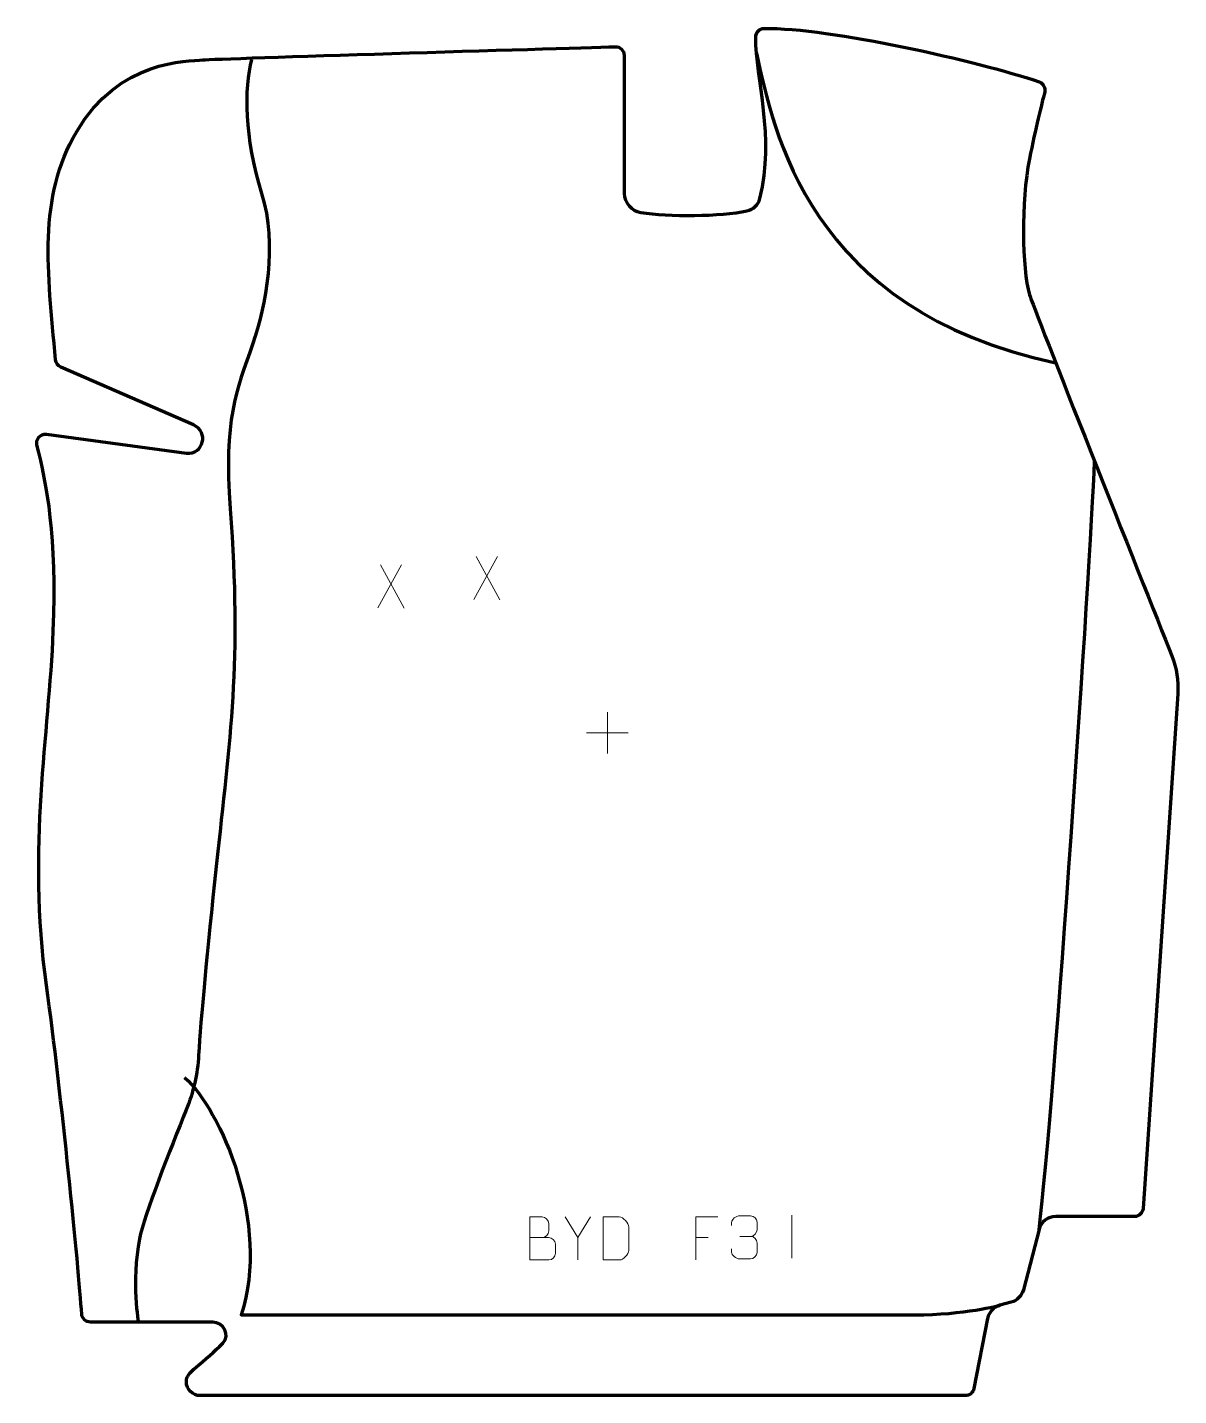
# Model space of a CAD drawing. Header units: millimetres. Extents: x -336 to 331, y -396 to 397.
import ezdxf

# ---------------------------------------------------------------- set-up
doc = ezdxf.new("R2010")
doc.units = ezdxf.units.MM
doc.header["$MEASUREMENT"] = 0
for name, color, linetype in [('layer 1', 7, 'Continuous'), ('layer 2', 7, 'Continuous'), ('layer 3', 7, 'Continuous')]:
    doc.layers.add(name, color=color, linetype=linetype)

msp = doc.modelspace()

# ---------------------------------------------------------------- linework, layer by layer
at = {"layer": 'layer 1', "color": 250, "lineweight": 9}
for points in [[(-63.701, 90.0251), (-63.701, 90.0251), (-77.4416, 65.1293), (-77.4416, 65.1293)], [(-75.987, 90.0251), (-75.987, 90.0251), (-62.2464, 65.0716), (-62.2464, 65.0716)], [(-119.1628, 85.2024), (-119.1628, 85.2024), (-132.9034, 60.3066), (-132.9034, 60.3066)], [(-131.4488, 85.2024), (-131.4488, 85.2024), (-117.7082, 60.2489), (-117.7082, 60.2489)], [(0.0001, 0.0073), (0.0001, 0.0073), (0.0001, -23.9706), (0.0001, -23.9706)], [(-11.9888, -11.9817), (-11.9888, -11.9817), (11.9891, -11.9817), (11.9891, -11.9817)], [(-17.1164, -304.3386), (-17.1164, -304.3386), (-24.4373, -292.4399), (-24.4373, -292.4399)], [(106.8356, -291.368), (106.8356, -291.368), (106.8356, -316.3421), (106.8356, -316.3421)], [(51.1834, -304.3122), (51.1834, -304.3122), (58.3515, -304.3122), (58.3515, -304.3122)], [(76.6966, -303.7649), (76.6966, -303.7649), (82.893, -303.7649), (82.893, -303.7649)]]:
    msp.add_open_spline(points, degree=3, dxfattribs=at)
for points, knots in [([(-44.8886, -304.4214), (-41.25, -304.421), (-37.6629, -304.421), (-34.0235, -304.4214), (-34.0235, -304.4214), (-32.0481, -304.4387), (-30.1245, -306.1748), (-30.1245, -308.2244), (-30.1245, -308.2244), (-30.1249, -309.353), (-30.1249, -312.4024), (-30.1245, -313.5313), (-30.1245, -313.5313), (-30.1069, -315.3892), (-31.649, -317.4031), (-33.9705, -317.3862), (-33.9705, -317.3862), (-37.6103, -317.3858), (-41.2497, -317.3858), (-44.8886, -317.3862), (-44.8886, -317.3862), (-44.8886, -309.0679), (-44.8886, -300.7501), (-44.8886, -292.4326), (-44.8886, -292.4326), (-42.5149, -292.4326), (-40.1408, -292.4326), (-37.7666, -292.4326), (-37.7666, -292.4326), (-36.0858, -292.415), (-33.989, -294.3255), (-33.9713, -296.2879), (-33.9713, -296.2879), (-33.9717, -298.354), (-33.9717, -298.5), (-33.9713, -300.5665), (-33.9713, -300.5665), (-33.954, -302.6326), (-35.8085, -304.4387), (-37.8185, -304.4214)], [0, 0, 0, 0, 0.09090909, 0.09090909, 0.09090909, 0.09090909, 0.18181818, 0.18181818, 0.18181818, 0.18181818, 0.27272727, 0.27272727, 0.27272727, 0.27272727, 0.36363636, 0.36363636, 0.36363636, 0.36363636, 0.45454545, 0.45454545, 0.45454545, 0.45454545, 0.54545455, 0.54545455, 0.54545455, 0.54545455, 0.63636364, 0.63636364, 0.63636364, 0.63636364, 0.72727273, 0.72727273, 0.72727273, 0.72727273, 0.81818182, 0.81818182, 0.81818182, 0.81818182, 1, 1, 1, 1]), ([(-9.794, -292.4399), (-9.794, -292.4399), (-17.1164, -304.3386), (-17.1164, -304.3386), (-17.1164, -304.3386), (-17.1164, -304.3386), (-17.1157, -317.3935), (-17.1157, -317.3935)], [0, 0, 0, 0, 0.33333333, 0.33333333, 0.33333333, 0.33333333, 1, 1, 1, 1]), ([(-2.3666, -317.3634), (-0.0348, -317.363), (4.9154, -317.387), (7.2469, -317.3873), (7.2469, -317.3873), (9.1719, -317.4927), (12.4905, -313.9511), (12.4793, -311.9338), (12.4793, -311.9338), (12.4789, -306.1637), (12.4789, -303.994), (12.4793, -298.2247), (12.4793, -298.2247), (12.475, -296.0866), (9.1005, -292.4265), (6.9481, -292.44), (6.9481, -292.44), (4.6224, -292.44), (-0.1019, -292.44), (-2.428, -292.44), (-2.428, -292.44), (-2.4276, -298.1869), (-2.3663, -311.6161), (-2.3666, -317.3634)], [0, 0, 0, 0, 0.14285714, 0.14285714, 0.14285714, 0.14285714, 0.28571429, 0.28571429, 0.28571429, 0.28571429, 0.42857143, 0.42857143, 0.42857143, 0.42857143, 0.57142857, 0.57142857, 0.57142857, 0.57142857, 0.71428571, 0.71428571, 0.71428571, 0.71428571, 1, 1, 1, 1]), ([(64.0574, -292.4325), (64.0574, -292.4325), (51.1834, -292.4325), (51.1834, -292.4325), (51.1834, -292.4325), (51.1834, -292.4325), (51.1834, -317.3861), (51.1834, -317.3861)], [0, 0, 0, 0, 0.33333333, 0.33333333, 0.33333333, 0.33333333, 1, 1, 1, 1]), ([(71.9869, -297.5197), (71.9869, -297.5197), (71.9869, -295.6625), (71.9869, -295.6625), (71.9869, -295.6625), (71.9726, -293.9206), (74.6371, -291.8025), (76.6962, -291.8252), (76.6962, -291.8252), (78.7603, -291.8252), (80.8243, -291.8252), (82.888, -291.8252), (82.888, -291.8252), (85.0825, -291.8164), (86.6808, -293.6632), (86.7252, -295.5753), (86.7252, -295.5753), (86.7248, -297.0104), (86.7248, -298.4455), (86.7252, -299.881), (86.7252, -299.881), (86.6766, -301.5345), (85.074, -303.7645), (82.8757, -303.7545), (82.8757, -303.7545), (85.0794, -303.7657), (86.6874, -305.5689), (86.7414, -307.6284), (86.7414, -307.6284), (86.741, -309.4131), (86.741, -311.1978), (86.7414, -312.9829), (86.7414, -312.9829), (86.7515, -315.0443), (84.6966, -316.8074), (82.8757, -316.7993), (82.8757, -316.7993), (80.8104, -316.799), (78.7452, -316.799), (76.6796, -316.7993), (76.6796, -316.7993), (74.511, -316.7878), (71.98, -314.3876), (71.9614, -312.9258), (71.9614, -312.9258), (71.9614, -312.9258), (71.9614, -311.0172), (71.9614, -311.0172)], [0, 0, 0, 0, 0.07692308, 0.07692308, 0.07692308, 0.07692308, 0.15384615, 0.15384615, 0.15384615, 0.15384615, 0.23076923, 0.23076923, 0.23076923, 0.23076923, 0.30769231, 0.30769231, 0.30769231, 0.30769231, 0.38461538, 0.38461538, 0.38461538, 0.38461538, 0.46153846, 0.46153846, 0.46153846, 0.46153846, 0.53846154, 0.53846154, 0.53846154, 0.53846154, 0.61538462, 0.61538462, 0.61538462, 0.61538462, 0.69230769, 0.69230769, 0.69230769, 0.69230769, 0.76923077, 0.76923077, 0.76923077, 0.76923077, 0.84615385, 0.84615385, 0.84615385, 0.84615385, 1, 1, 1, 1])]:
    msp.add_open_spline(points, degree=3, knots=knots, dxfattribs=at)
at = {"layer": 'layer 2', "color": 12, "lineweight": 200}
msp.add_open_spline([(9.7193, 380.4083), (9.718, 383.2309), (7.3903, 385.4943), (4.5734, 385.4104), (4.5734, 385.4104), (-29.9079, 384.3834), (-226.3353, 378.5104), (-234.3303, 377.7823), (-234.3303, 377.7823), (-243.0957, 376.9843), (-282.9388, 378.1816), (-307.4462, 336.2776), (-307.4462, 336.2776), (-329.9673, 297.7701), (-324.4, 255.6883), (-319.6658, 203.9768), (-319.6658, 203.9768), (-319.4992, 202.1554), (-318.3563, 200.5679), (-316.6813, 199.838), (-316.6813, 199.838), (-316.6813, 199.838), (-239.707, 166.3019), (-239.707, 166.3019), (-239.707, 166.3019), (-230.582, 162.5557), (-234.0794, 148.8644), (-243.88, 149.9668), (-243.88, 149.9668), (-243.88, 149.9668), (-324.9263, 160.9163), (-324.9263, 160.9163), (-324.9263, 160.9163), (-328.4447, 161.3919), (-331.3198, 158.1499), (-330.4367, 154.7064), (-330.4367, 154.7064), (-324.6086, 131.9812), (-318.8343, 101.4839), (-320.9887, 47.004), (-320.9887, 47.004), (-323.3795, -13.4458), (-336.0167, -78.0433), (-324.9652, -158.126), (-324.9652, -158.126), (-316.2569, -221.2309), (-306.3333, -322.0562), (-304.5207, -348.7308), (-304.5207, -348.7308), (-304.3418, -351.3597), (-302.1631, -353.4016), (-299.5321, -353.4016), (-299.5321, -353.4016), (-299.5321, -353.4016), (-228.6315, -353.4016), (-228.6315, -353.4016), (-228.6315, -353.4016), (-222.3708, -353.4016), (-218.3664, -361.0642), (-222.7355, -365.5562), (-222.7355, -365.5562), (-228.1217, -371.0944), (-232.0728, -374.1347), (-239.5419, -380.6487), (-239.5419, -380.6487), (-241.8208, -382.6359), (-243.8987, -384.8277), (-243.8987, -387.8549), (-243.8987, -387.8549), (-243.8987, -392.3496), (-240.2605, -395.9928), (-235.7728, -395.9928), (-235.7728, -395.9928), (-235.7728, -395.9928), (207.403, -395.9928), (207.403, -395.9928), (207.403, -395.9928), (209.792, -395.9928), (211.8469, -394.3008), (212.3091, -391.9542), (212.3091, -391.9542), (212.3091, -391.9542), (220.2967, -351.3798), (220.2967, -351.3798), (220.2967, -351.3798), (221.029, -347.659), (223.7976, -344.6717), (227.4485, -343.6631), (227.4485, -343.6631), (227.4485, -343.6631), (234.0095, -341.8505), (234.0095, -341.8505), (234.0095, -341.8505), (237.4547, -340.8988), (240.1305, -338.1781), (241.0291, -334.7142), (241.0291, -334.7142), (241.0291, -334.7142), (250.105, -299.7201), (250.105, -299.7201), (250.105, -299.7201), (251.2501, -295.3054), (255.2294, -292.2232), (259.7841, -292.2232), (259.7841, -292.2232), (259.7841, -292.2232), (305.3736, -292.2232), (305.3736, -292.2232), (305.3736, -292.2232), (308.0043, -292.2232), (310.1848, -290.182), (310.3622, -287.5535), (310.3622, -287.5535), (310.3622, -287.5535), (330.484, 10.6281), (330.484, 10.6281), (330.484, 10.6281), (330.9888, 18.1031), (329.8119, 25.5947), (327.0405, 32.5536), (327.0405, 32.5536), (309.9463, 75.4767), (246.5398, 234.8233), (244.566, 241.754), (244.566, 241.754), (240.2007, 257.0822), (239.577, 295.464), (244.566, 320.4453), (244.566, 320.4453), (248.0871, 338.0768), (251.6085, 352.2217), (253.3756, 359.0187), (253.3756, 359.0187), (254.0317, 361.5428), (252.6471, 364.1456), (250.1889, 365.0071), (250.1889, 365.0071), (216.1438, 376.9366), (128.0707, 396.6149), (90.8847, 395.993), (90.8847, 395.993), (88.1574, 395.9471), (85.9719, 393.7299), (85.9599, 390.998), (85.9599, 390.998), (85.8524, 366.7569), (97.4506, 333.2095), (88.3839, 297.4837), (88.3839, 297.4837), (87.4607, 293.8458), (84.5467, 291.0592), (80.8817, 290.2736), (80.8817, 290.2736), (66.0001, 287.0838), (35.1088, 286.7659), (19.3409, 289.3529), (19.3409, 289.3529), (13.9016, 290.245), (9.8735, 294.8936), (9.767, 300.4124), (9.767, 300.4124), (9.767, 300.4124), (9.7193, 380.4083), (9.7193, 380.4083)], degree=3, knots=[0, 0, 0, 0, 0.02380952, 0.02380952, 0.02380952, 0.02380952, 0.04761905, 0.04761905, 0.04761905, 0.04761905, 0.07142857, 0.07142857, 0.07142857, 0.07142857, 0.0952381, 0.0952381, 0.0952381, 0.0952381, 0.11904762, 0.11904762, 0.11904762, 0.11904762, 0.14285714, 0.14285714, 0.14285714, 0.14285714, 0.16666667, 0.16666667, 0.16666667, 0.16666667, 0.19047619, 0.19047619, 0.19047619, 0.19047619, 0.21428571, 0.21428571, 0.21428571, 0.21428571, 0.23809524, 0.23809524, 0.23809524, 0.23809524, 0.26190476, 0.26190476, 0.26190476, 0.26190476, 0.28571429, 0.28571429, 0.28571429, 0.28571429, 0.30952381, 0.30952381, 0.30952381, 0.30952381, 0.33333333, 0.33333333, 0.33333333, 0.33333333, 0.35714286, 0.35714286, 0.35714286, 0.35714286, 0.38095238, 0.38095238, 0.38095238, 0.38095238, 0.4047619, 0.4047619, 0.4047619, 0.4047619, 0.42857143, 0.42857143, 0.42857143, 0.42857143, 0.45238095, 0.45238095, 0.45238095, 0.45238095, 0.47619048, 0.47619048, 0.47619048, 0.47619048, 0.5, 0.5, 0.5, 0.5, 0.52380952, 0.52380952, 0.52380952, 0.52380952, 0.54761905, 0.54761905, 0.54761905, 0.54761905, 0.57142857, 0.57142857, 0.57142857, 0.57142857, 0.5952381, 0.5952381, 0.5952381, 0.5952381, 0.61904762, 0.61904762, 0.61904762, 0.61904762, 0.64285714, 0.64285714, 0.64285714, 0.64285714, 0.66666667, 0.66666667, 0.66666667, 0.66666667, 0.69047619, 0.69047619, 0.69047619, 0.69047619, 0.71428571, 0.71428571, 0.71428571, 0.71428571, 0.73809524, 0.73809524, 0.73809524, 0.73809524, 0.76190476, 0.76190476, 0.76190476, 0.76190476, 0.78571429, 0.78571429, 0.78571429, 0.78571429, 0.80952381, 0.80952381, 0.80952381, 0.80952381, 0.83333333, 0.83333333, 0.83333333, 0.83333333, 0.85714286, 0.85714286, 0.85714286, 0.85714286, 0.88095238, 0.88095238, 0.88095238, 0.88095238, 0.9047619, 0.9047619, 0.9047619, 0.9047619, 0.92857143, 0.92857143, 0.92857143, 0.92857143, 0.95238095, 0.95238095, 0.95238095, 0.95238095, 1, 1, 1, 1], dxfattribs=at)
at = {"layer": 'layer 3', "color": 142, "lineweight": 200}
for points in [[(86.3972, 381.5791), (96.2295, 337.1778), (116.2993, 232.5845), (259.742, 202.3313)], [(250.105, -299.7201), (259.3256, -224.9693), (279.7588, 83.4685), (282.2918, 145.199)]]:
    msp.add_open_spline(points, degree=3, dxfattribs=at)
for points, knots in [([(-206.1085, 377.9564), (-210.7003, 361.3505), (-210.4269, 332.9536), (-200.2884, 300.4564), (-200.2884, 300.4564), (-190.9973, 270.6746), (-197.9248, 235.2712), (-205.4432, 213.3955), (-205.4432, 213.3955), (-215.0288, 185.5052), (-222.3856, 169.5766), (-218.5132, 117.7722), (-218.5132, 117.7722), (-211.8411, 28.5237), (-218.6131, -14.5068), (-226.5816, -89.4117), (-226.5816, -89.4117), (-231.8595, -139.0211), (-235.5665, -178.0207), (-236.7935, -198.7037), (-236.7935, -198.7037), (-237.4383, -209.5759), (-239.8535, -220.2647), (-243.9481, -230.357), (-243.9481, -230.357), (-252.8964, -252.4113), (-268.5047, -291.9002), (-271.0277, -305.0778), (-271.0277, -305.0778), (-275.8805, -330.4193), (-271.6278, -354.1072), (-271.6278, -354.1072)], [0, 0, 0, 0, 0.11111111, 0.11111111, 0.11111111, 0.11111111, 0.22222222, 0.22222222, 0.22222222, 0.22222222, 0.33333333, 0.33333333, 0.33333333, 0.33333333, 0.44444444, 0.44444444, 0.44444444, 0.44444444, 0.55555556, 0.55555556, 0.55555556, 0.55555556, 0.66666667, 0.66666667, 0.66666667, 0.66666667, 0.77777778, 0.77777778, 0.77777778, 0.77777778, 1, 1, 1, 1]), ([(-244.9111, -211.6769), (-223.8104, -230.4747), (-195.0686, -296.29), (-212.1469, -349.1918), (-212.1469, -349.1918), (-212.1469, -349.1918), (178.1814, -349.1918), (178.1814, -349.1918), (178.1814, -349.1918), (206.448, -349.1918), (227.4485, -343.6631), (227.4485, -343.6631)], [0, 0, 0, 0, 0.25, 0.25, 0.25, 0.25, 0.5, 0.5, 0.5, 0.5, 1, 1, 1, 1])]:
    msp.add_open_spline(points, degree=3, knots=knots, dxfattribs=at)

doc.saveas('drawing.dxf')
